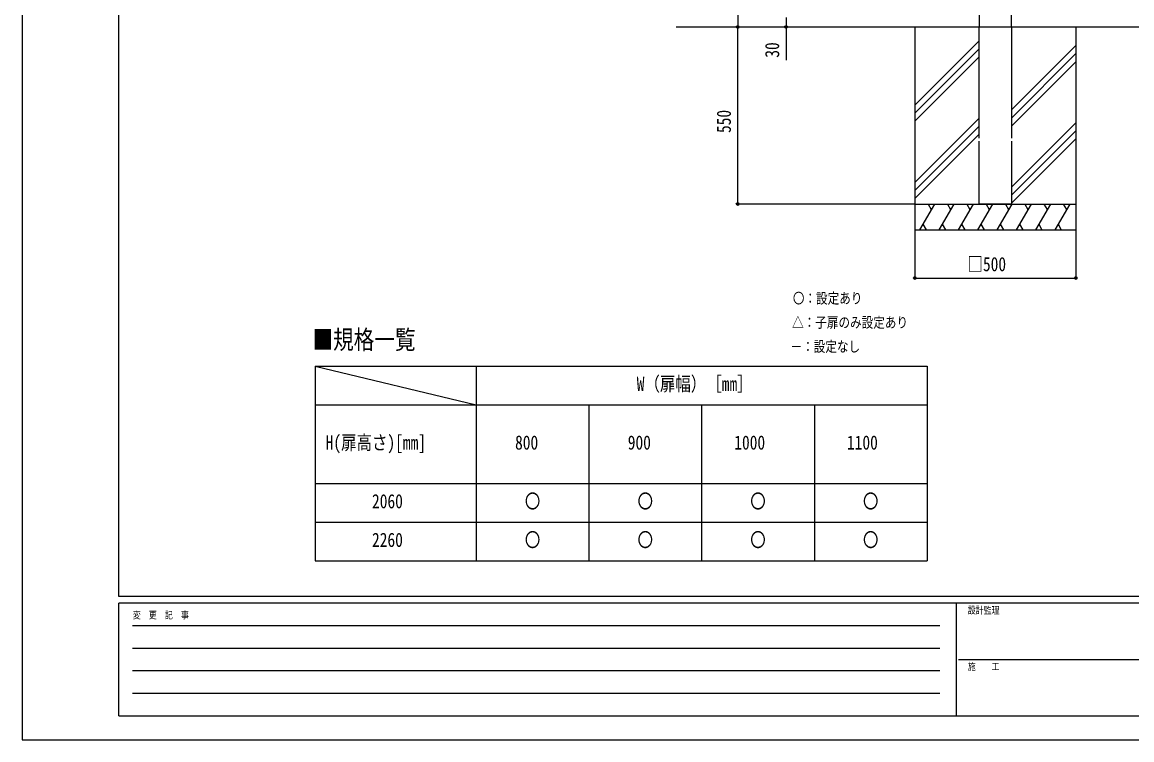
# Model space of a CAD drawing. Units: millimetres, scale not verified. Extents: x -4205 to 4205, y -2970 to 2970.
# Drawn here: x -4205 to -759, y -2970 to -740 of the extents above; entities that cross this region are included whole.
import ezdxf
from ezdxf.enums import TextEntityAlignment as Align

# ---------------------------------------------------------------- set-up
doc = ezdxf.new("R2010")
doc.units = ezdxf.units.MM
doc.header["$LTSCALE"] = 12
for name, color, linetype in [('0-2_USER1', 3, 'Continuous'), ('0-3_YKK_A1', 4, 'Continuous'), ('0-4_YKK_D', 6, 'Continuous'), ('0-5_YKK_ZWAK', 7, 'Continuous')]:
    doc.layers.add(name, color=color, linetype=linetype)
doc.styles.add('ＭＳ ゴシック', font='')
doc.styles.get('ＭＳ ゴシック').set_extended_font_data('MS Gothic')

msp = doc.modelspace()

# ---------------------------------------------------------------- linework, layer by layer
at = {"layer": '0-2_USER1'}
for p, q in [((-3294.98, -1809), (-2794.98, -1929)), ((-3294.98, -1809), (-1394.98, -1809)), ((-3294.98, -1809), (-3294.98, -2413.75)), ((-2794.98, -1809), (-2794.98, -2413.75)), ((-1394.98, -1809), (-1394.98, -2413.75)), ((-3294.98, -1929), (-1394.98, -1929)), ((-2444.98, -1929), (-2444.98, -2413.75)), ((-2094.98, -1929), (-2094.98, -2413.75)), ((-1744.98, -1929), (-1744.98, -2413.75)), ((-3294.98, -2173.75), (-1394.98, -2173.75)), ((-3294.98, -2293.75), (-1394.98, -2293.75)), ((-3294.98, -2413.75), (-1394.98, -2413.75))]:
    msp.add_line(p, q, dxfattribs=at)
at = {"layer": '0-3_YKK_A1'}
for p, q in [((-1232.98, 1630), (-1232.98, -755.01)), ((-1132.98, -755.01), (-1132.98, -638.01)), ((1709.07, -755.01), (-2174.47, -755.01)), ((-1385.48, -755.01), (-1752.14, -755.01)), ((-1432.98, -755.01), (-1432.98, -1385.01)), ((-1232.98, -1100.51), (-1232.98, -755.02)), ((-1132.98, -755.02), (-1132.98, -1100.51)), ((-932.98, -755.01), (-932.98, -1385.01)), ((-1232.98, -797.8), (-1432.98, -997.8)), ((-1232.98, -822.8), (-1432.98, -1022.8)), ((-932.98, -812.8), (-1132.98, -1012.8)), ((-1232.98, -847.8), (-1432.98, -1047.8)), ((-932.98, -837.8), (-1132.98, -1037.8)), ((-932.98, -862.8), (-1132.98, -1062.8)), ((-1232.98, -1037.8), (-1432.98, -1237.8)), ((-1232.98, -1062.8), (-1432.98, -1262.8)), ((-932.98, -1052.8), (-1132.98, -1252.8)), ((-1232.98, -1087.8), (-1432.98, -1287.8)), ((-932.98, -1077.8), (-1132.98, -1277.8)), ((-932.98, -1102.8), (-1132.98, -1302.8)), ((-1132.98, -1109.51), (-1132.98, -1305.01)), ((-1432.98, -1305.01), (-932.98, -1305.01)), ((-1371.79, -1305.01), (-1417.98, -1385.01)), ((-1391.79, -1305.01), (-1381.79, -1322.33)), ((-1311.79, -1305.01), (-1357.98, -1385.01)), ((-1331.79, -1305.01), (-1321.79, -1322.33)), ((-1251.79, -1305.01), (-1297.98, -1385.01)), ((-1271.79, -1305.01), (-1261.79, -1322.33)), ((-1191.79, -1305.01), (-1237.98, -1385.01)), ((-1220.48, -1305.01), (-1145.48, -1305.01)), ((-1211.79, -1305.01), (-1201.79, -1322.33)), ((-1131.79, -1305.01), (-1177.98, -1385.01)), ((-1151.79, -1305.01), (-1141.79, -1322.33)), ((-1071.79, -1305.01), (-1117.98, -1385.01)), ((-1091.79, -1305.01), (-1081.79, -1322.33)), ((-1011.79, -1305.01), (-1057.98, -1385.01)), ((-1031.79, -1305.01), (-1021.79, -1322.33)), ((-951.79, -1305.01), (-997.98, -1385.01)), ((-971.79, -1305.01), (-961.79, -1322.33)), ((-1407.98, -1367.69), (-1397.98, -1385.01)), ((-1347.98, -1367.69), (-1337.98, -1385.01)), ((-1287.98, -1367.69), (-1277.98, -1385.01)), ((-1227.98, -1367.69), (-1217.98, -1385.01)), ((-1167.98, -1367.69), (-1157.98, -1385.01)), ((-1107.98, -1367.69), (-1097.98, -1385.01)), ((-1047.98, -1367.69), (-1037.98, -1385.01)), ((-987.98, -1367.69), (-977.98, -1385.01)), ((-1432.98, -1385.01), (-932.98, -1385.01))]:
    msp.add_line(p, q, dxfattribs=at)
msp.add_lwpolyline([(-1132.98, -1305.01), (-1232.98, -1305.01), (-1232.98, -1109.51)], dxfattribs=at)
at = {"layer": '0-4_YKK_D'}
for p, q in [((-1982.98, 1630), (-1982.98, -755.01)), ((-1438.6, -755.01), (-1983.98, -755.01)), ((-1508.7, -755.01), (-1983.98, -755.01)), ((-1982.98, -1305.01), (-1982.98, -755.01)), ((-1533.97, -755.01), (-1833.98, -755.01)), ((-1433.98, -1305.01), (-1983.98, -1305.01)), ((-1432.98, -1386.01), (-1432.98, -1536.01)), ((-932.98, -1386.01), (-932.98, -1536.01)), ((-1432.98, -1535.01), (-932.98, -1535.01))]:
    msp.add_line(p, q, dxfattribs=at)
msp.add_lwpolyline([(-1832.98, -725.01), (-1832.98, -755.01), (-1832.98, -858.41)], dxfattribs=at)
for centre in [(-1982.98, -755.01), (-1982.98, -755.01), (-1832.98, -755.01), (-1982.98, -1305.01), (-1432.98, -1535.01), (-932.98, -1535.01)]:
    msp.add_circle(centre, 4.25, dxfattribs=at)
at = {"layer": '0-5_YKK_ZWAK'}
for p, q in [((-3904.98, -2525), (-3904.98, 2775)), ((3895.02, -2525), (-3904.98, -2525)), ((-1304.98, -2545), (-3904.98, -2545)), ((-3904.98, -2895), (-3904.98, -2545)), ((-1304.98, -2545), (-1304.98, -2895)), ((-4.98, -2545), (-1304.98, -2545)), ((-3862.48, -2615), (-1354.98, -2615)), ((-3862.48, -2685), (-1354.98, -2685)), ((-1297.48, -2720), (-4.98, -2720)), ((-3862.48, -2755), (-1354.98, -2755)), ((-3862.48, -2825), (-1354.98, -2825)), ((-3904.98, -2895), (-1304.98, -2895)), ((-1304.98, -2895), (-4.98, -2895))]:
    msp.add_line(p, q, dxfattribs=at)
msp.add_lwpolyline([(-4205, -2970), (4205, -2970), (4205, 2970), (-4205, 2970)], close=True, dxfattribs=at)

# ---------------------------------------------------------------- texts
at = {"layer": '0-2_USER1', "style": 'ＭＳ ゴシック', "width": 0.8}
for s, height, p in [('〇：設定あり', 32.99, (-1811.65, -1624.32)), ('△：子扉のみ設定あり', 32.99, (-1814.05, -1699.32)), ('■規格一覧', 58.65, (-3303.51, -1773.42)), ('－：設定なし', 32.99, (-1818.85, -1774.32)), ('W（扉幅）［㎜］', 43.99, (-2296.58, -1899)), ('H(扉高さ)[mm]', 43.99, (-3262.58, -2081.37)), ('800', 43.99, (-2674.38, -2081.37)), ('900', 43.99, (-2324.38, -2081.37)), ('1000', 43.99, (-1993.58, -2081.37)), ('1100', 43.99, (-1643.58, -2081.37)), ('〇', 43.99, (-2643.98, -2263.75)), ('〇', 43.99, (-2293.98, -2263.75)), ('〇', 43.99, (-1943.98, -2263.75)), ('〇', 43.99, (-1593.98, -2263.75)), ('2060', 43.99, (-3118.58, -2263.75)), ('2260', 43.99, (-3118.58, -2383.75)), ('〇', 43.99, (-2643.98, -2383.75)), ('〇', 43.99, (-2293.98, -2383.75)), ('〇', 43.99, (-1943.98, -2383.75)), ('〇', 43.99, (-1593.98, -2383.75))]:
    msp.add_text(s, height=height, dxfattribs=at).set_placement(p, align=Align.BOTTOM_LEFT)
at = {"layer": '0-4_YKK_D', "style": 'ＭＳ ゴシック', "width": 0.8}
for s, p in [('30', (-1840.98, -850.41)), ('550', (-1990.98, -1084.41))]:
    msp.add_text(s, height=43.99, rotation=90, dxfattribs=at).set_placement(p, align=Align.BOTTOM_LEFT)
msp.add_text('□500', height=43.99, dxfattribs=at).set_placement((-1269.38, -1527.01), align=Align.BOTTOM_LEFT)
at = {"layer": '0-5_YKK_ZWAK', "style": 'ＭＳ ゴシック', "width": 0.8}
for s, p in [('変  更  記  事', (-3861.31, -2600)), ('設計監理', (-1268.31, -2585)), ('施\u3000\u3000工', (-1268.31, -2760))]:
    msp.add_text(s, height=21.99, dxfattribs=at).set_placement(p, align=Align.BOTTOM_LEFT)

doc.saveas('drawing.dxf')
